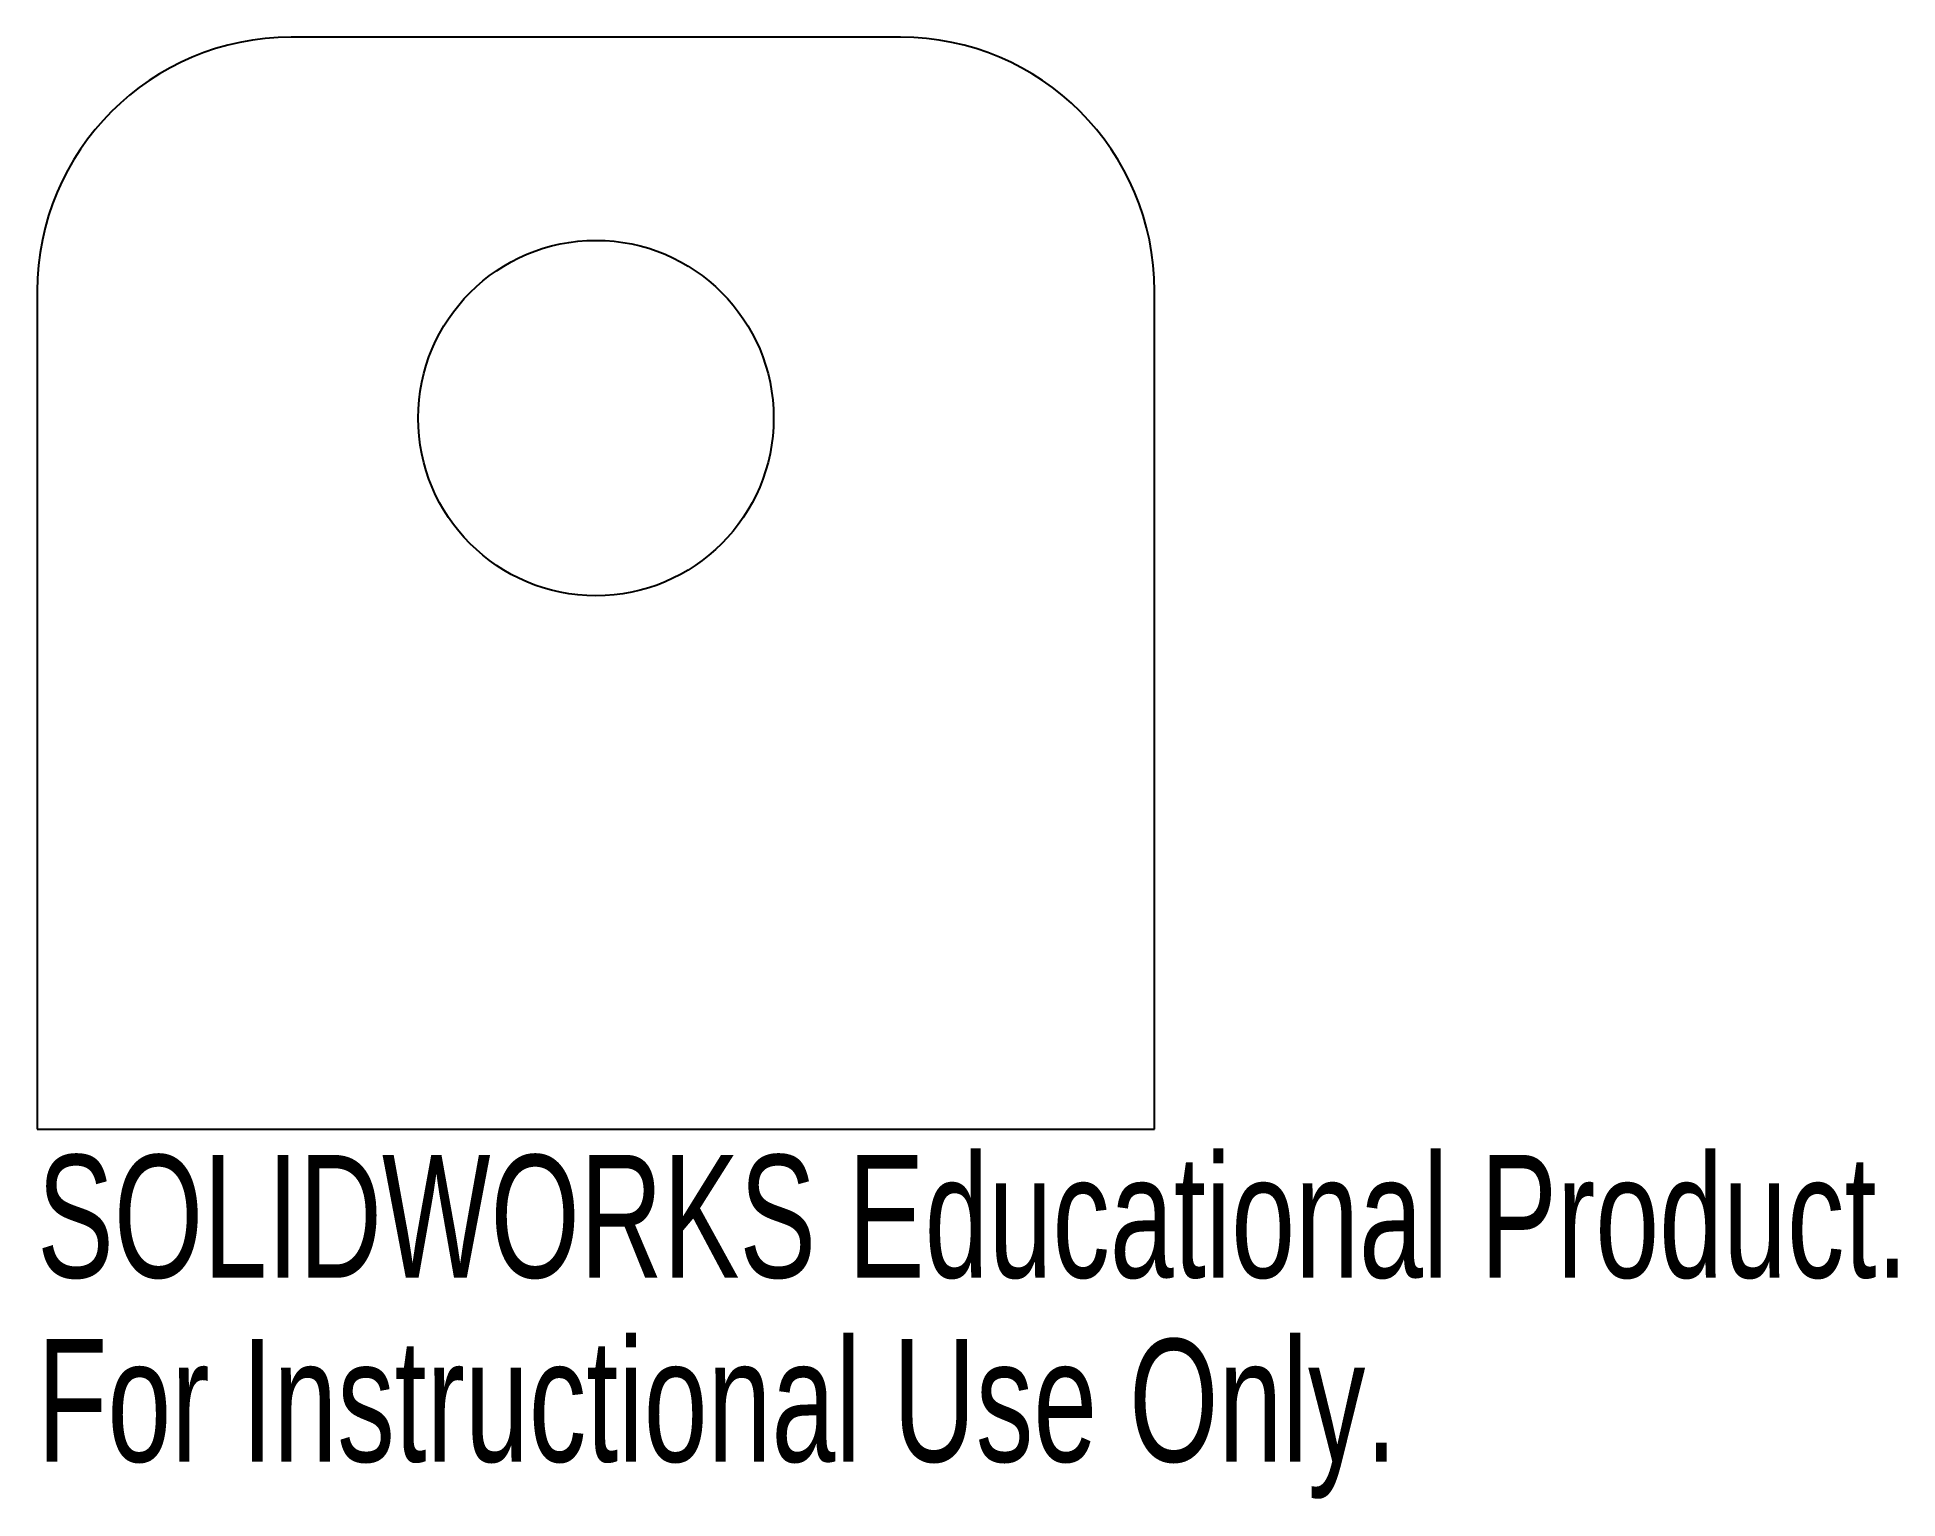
# Model space of a CAD drawing. Header units: millimetres. Extents: x -22 to 51.3, y -42.6 to 15.
import ezdxf

# ---------------------------------------------------------------- set-up
doc = ezdxf.new("R2010")
doc.units = ezdxf.units.MM
doc.styles.add('SLDTEXTSTYLE0', font='TXT', dxfattribs={"width": 0.7})

msp = doc.modelspace()

# ---------------------------------------------------------------- linework, layer by layer
at = {"color": 7, "linetype": 'Continuous', "lineweight": 25}
for p, q in [((12, 15), (-12, 15)), ((-22, 5), (-22, -28)), ((22, -28), (22, 5)), ((-22, -28), (22, -28))]:
    msp.add_line(p, q, dxfattribs=at)
msp.add_circle((0, 0), 7, dxfattribs=at)
for centre, start, end in [((-12, 5), 90, 180), ((12, 5), 0, 90)]:
    msp.add_arc(centre, 10, start, end, dxfattribs=at)

# ---------------------------------------------------------------- texts
at = {"color": 7, "linetype": 'Continuous', "char_height": 4.83362, "attachment_point": 1, "style": 'SLDTEXTSTYLE0'}
for s, insert in [('SOLIDWORKS Educational Product.', (-22, -29.02)), ('For Instructional Use Only.', (-22, -36.27))]:
    msp.add_mtext(s, dxfattribs=dict(at, insert=insert))

doc.saveas('drawing.dxf')
